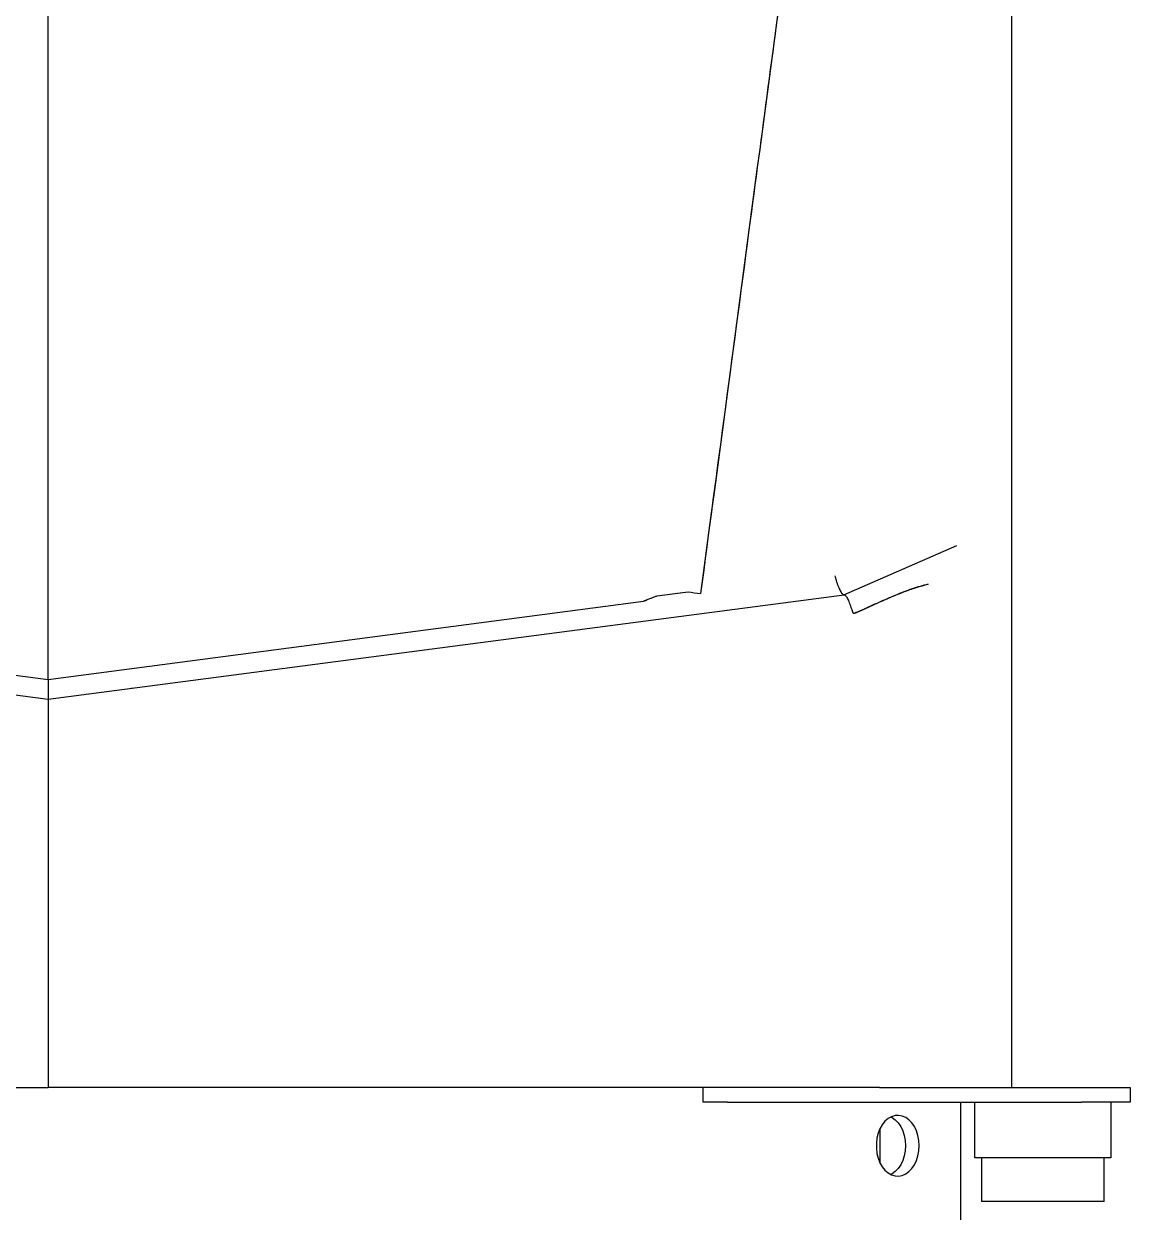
# Model space of a CAD drawing. Header units: millimetres. Extents: x -151 to 542, y -128 to 292.
# Drawn here: x 197.3 to 220.1, y 172.35 to 196.84 of the extents above; entities that cross this region are included whole.
import ezdxf

# ---------------------------------------------------------------- set-up
doc = ezdxf.new("R2010")
doc.units = ezdxf.units.MM

msp = doc.modelspace()

# ---------------------------------------------------------------- linework, layer by layer
at = {"color": 7, "linetype": 'Continuous', "lineweight": 25}
for p, q in [((197.80414, 183.32796), (197.80414, 212.58894)), ((217.65414, 212.06136), (217.65414, 174.92323)), ((214.20414, 185.07323), (216.5304, 186.08464)), ((210.35519, 185.05244), (210.99276, 185.13571)), ((181.40224, 185.07348), (197.80414, 182.92323)), ((185.517, 184.94522), (197.80414, 183.32796)), ((197.80414, 182.92323), (214.20605, 185.07348)), ((197.80414, 183.32796), (210.07304, 184.94282)), ((214.95414, 184.92754), (214.95414, 184.92894)), ((199.52042, 183.14823), (199.53616, 183.14823)), ((197.80414, 182.51849), (197.80414, 174.92323)), ((181.18956, 174.92323), (197.80414, 174.92323)), ((214.41873, 174.92323), (197.80414, 174.92323)), ((211.30414, 174.62323), (211.30414, 174.92323)), ((214.93664, 174.92323), (214.41873, 174.92323)), ((214.93664, 174.92323), (219.10414, 174.92323)), ((219.10414, 174.92323), (220.10414, 174.92323)), ((220.10414, 174.92323), (220.10414, 174.62323)), ((211.80414, 174.62323), (211.30414, 174.62323)), ((211.80414, 174.62323), (219.10414, 174.62323)), ((216.60414, 174.62323), (216.60414, 172.02323)), ((216.90414, 173.47323), (216.90414, 174.62323)), ((220.10414, 174.62323), (219.10414, 174.62323)), ((219.70414, 174.62323), (219.70414, 173.47323)), ((214.95414, 173.3591), (214.95414, 174.08736)), ((217.40414, 173.47323), (216.90414, 173.47323)), ((217.04164, 173.47323), (217.04164, 172.57323)), ((219.20414, 173.47323), (217.40414, 173.47323)), ((219.70414, 173.47323), (219.20414, 173.47323)), ((219.56664, 172.57323), (219.56664, 173.47323)), ((219.56664, 172.57323), (217.04164, 172.57323))]:
    msp.add_line(p, q, dxfattribs=at)
at = {"color": 7, "linetype": 'Continuous', "lineweight": 25, "flags": 128}
for points in [[(210.35519, 185.05244), (210.83046, 185.11451), (210.99276, 185.13571)], [(215.75527, 173.72323), (215.74892, 173.82885), (215.73003, 173.93144), (215.69915, 174.02804), (215.65718, 174.11587), (215.60531, 174.1924), (215.54505, 174.25543), (215.47811, 174.30316), (215.40644, 174.3342), (215.33209, 174.34766), (215.2572, 174.34317), (215.18392, 174.32083), (215.11437, 174.28131), (215.05054, 174.22573), (214.99427, 174.15569), (214.94718, 174.07321), (214.91062, 173.98067), (214.88565, 173.88071), (214.87298, 173.77623), (214.87298, 173.67022), (214.88565, 173.56574), (214.91062, 173.46579), (214.94718, 173.37324), (214.99427, 173.29077), (215.05054, 173.22073), (215.11437, 173.16515), (215.18392, 173.12562), (215.2572, 173.10329), (215.33209, 173.09879), (215.40644, 173.11226), (215.47811, 173.1433), (215.54505, 173.19102), (215.60531, 173.25406), (215.65718, 173.33059), (215.69915, 173.41842), (215.73003, 173.51502), (215.74892, 173.6176), (215.75527, 173.72323)], [(215.17191, 174.31536), (215.19527, 174.30316), (215.2622, 174.25543), (215.32247, 174.1924), (215.37434, 174.11587), (215.41631, 174.02804), (215.44719, 173.93144), (215.46607, 173.82885), (215.47243, 173.72323)], [(215.47243, 173.72323), (215.46607, 173.6176), (215.44719, 173.51502), (215.41631, 173.41842), (215.37434, 173.33059), (215.32247, 173.25406), (215.2622, 173.19102), (215.19527, 173.1433), (215.17191, 173.13109)]]:
    msp.add_lwpolyline(points, dxfattribs=at)
at = {"color": 7, "linetype": 'Continuous', "lineweight": 25}
msp.add_arc((212.70996, 195.91973), 10.91989, 260.952436, 262.319607, dxfattribs=at)
for points, knots in [([(214.79367, 211.71975), (214.79085, 211.69856), (214.73015, 211.24245), (214.14987, 206.88231), (213.31258, 200.59115), (212.19224, 192.17321), (211.59148, 187.6594), (211.25055, 185.0978)], [0, 0, 0, 0, 0.00238748, 0.05140207, 0.49136733, 0.71134993, 1, 1, 1, 1]), ([(214.79367, 211.71975), (214.20319, 207.28295), (213.02222, 198.40935), (211.84111, 189.53499), (211.25055, 185.0978)], [0, 0, 0, 0, 0.49999996, 1, 1, 1, 1]), ([(214.20232, 185.07299), (214.19309, 185.07618), (214.17464, 185.08255), (214.13513, 185.14588), (214.09212, 185.24127), (214.05287, 185.3522), (214.03044, 185.42889), (214.02158, 185.46196), (214.02144, 185.46251)], [0, 0, 0, 0, 0.20886875, 0.41770942, 0.62737657, 0.83891258, 0.99731708, 1, 1, 1, 1]), ([(214.57539, 184.75841), (214.69521, 184.81284), (214.90151, 184.90655), (215.18808, 185.03204), (215.44052, 185.13437), (215.69207, 185.22639), (215.85589, 185.26985), (215.93817, 185.29168)], [0, 0, 0, 0, 0.2543672, 0.43793919, 0.62241752, 0.81035522, 1, 1, 1, 1]), ([(215.93817, 185.29168), (215.82899, 185.26141), (215.60869, 185.20033), (215.26887, 185.06452), (214.92452, 184.91596), (214.69207, 184.81107), (214.57539, 184.75841)], [0, 0, 0, 0, 0.25140301, 0.50723108, 0.75263854, 1, 1, 1, 1]), ([(210.07304, 184.94282), (210.08293, 184.94659), (210.13907, 184.96797), (210.2453, 185.00882), (210.31726, 185.03738), (210.35519, 185.05244)], [0, 0, 0, 0, 0.0918935, 0.52133409, 1, 1, 1, 1]), ([(210.07304, 184.94282), (210.12666, 184.96333), (210.2071, 184.99409), (210.29934, 185.03015), (210.33658, 185.04501), (210.35519, 185.05244)], [0, 0, 0, 0, 0.500049138, 0.750183293, 1, 1, 1, 1]), ([(214.20605, 185.07348), (214.21546, 185.07031), (214.23427, 185.06398), (214.27417, 185.00065), (214.31744, 184.90535), (214.34982, 184.81402), (214.3699, 184.75259), (214.37815, 184.72788), (214.38491, 184.7102), (214.3905, 184.69912), (214.39667, 184.69293), (214.40304, 184.69037), (214.41714, 184.69073), (214.46307, 184.70803), (214.51718, 184.73226), (214.56294, 184.75282), (214.57539, 184.75841)], [0, 0, 0, 0, 0.16071939, 0.32141634, 0.48275753, 0.64545961, 0.68754267, 0.71914007, 0.73976192, 0.75606056, 0.76351766, 0.77104796, 0.78050906, 0.81467396, 0.9495714, 1, 1, 1, 1]), ([(214.57539, 184.75841), (214.52414, 184.73532), (214.47202, 184.71183), (214.4196, 184.6883), (214.41873, 184.68791)], [0, 0, 0, 0, 0.98338867, 1, 1, 1, 1]), ([(197.80414, 183.32796), (197.80414, 183.30305), (197.80414, 183.27756), (197.80414, 183.25256), (197.80414, 183.25199)], [0, 0, 0, 0, 0.97715698, 1, 1, 1, 1]), ([(197.80414, 183.25199), (197.80414, 183.25142), (197.80414, 183.20175), (197.80414, 183.1104), (197.80414, 183.00543), (197.80414, 182.9365), (197.80414, 182.92765), (197.80414, 182.92323)], [0, 0, 0, 0, 0.00314754, 0.2738954, 0.51679155, 0.75837084, 1, 1, 1, 1]), ([(197.80414, 182.92323), (197.80414, 182.9188), (197.80414, 182.90995), (197.80414, 182.84102), (197.80414, 182.73618), (197.80414, 182.64507), (197.80414, 182.59562), (197.80414, 182.59505)], [0, 0, 0, 0, 0.24190439, 0.48375838, 0.72693776, 0.99683755, 1, 1, 1, 1]), ([(197.80414, 182.59505), (197.80414, 182.59447), (197.80414, 182.56929), (197.80414, 182.5436), (197.80414, 182.51849)], [0, 0, 0, 0, 0.02275334, 1, 1, 1, 1])]:
    msp.add_open_spline(points, degree=3, knots=knots, dxfattribs=at)

doc.saveas('drawing.dxf')
